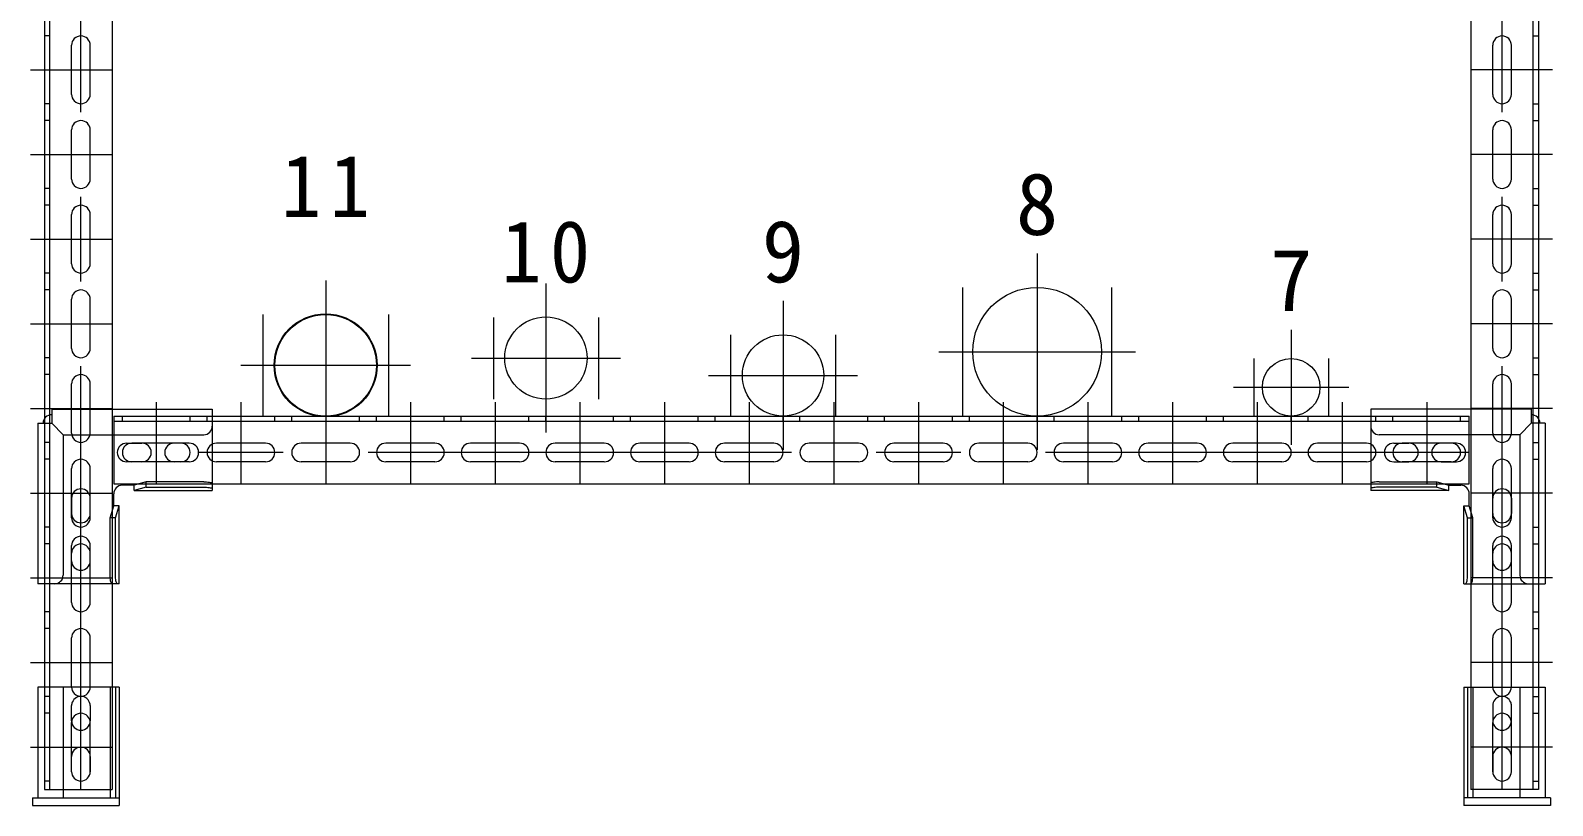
# Model space of a CAD drawing. Units: millimetres at full size, sheet at 1:50. Extents: x -29943 to 12787, y -4404 to 10657.
# Drawn here: x 10083 to 10982, y -3168 to -2711 of the extents above; entities that cross this region are included whole.
import ezdxf
from ezdxf.enums import TextEntityAlignment as Align

# ---------------------------------------------------------------- set-up
doc = ezdxf.new("R2010")
doc.units = ezdxf.units.MM
doc.header["$LTSCALE"] = 50
doc.linetypes.add('CHAIN1', pattern=[8, 5, -1, 1, -1])
for name, color, linetype, lineweight in [('0-0_マルチ横', 3, 'Continuous', 9), ('0-1_接続金具', 7, 'Continuous', 18), ('0-3_マルチ縦', 3, 'Continuous', 9), ('0-F_文字', 7, 'Continuous', 9), ('1-6_7\u3000LPG供給配管', 3, 'Continuous', 9), ('1-7_8\u3000脱水ろ液移送配管', 7, 'Continuous', 9), ('1-8_9\u3000ろ布洗浄水移送配管', 7, 'Continuous', 9), ('1-9_10\u3000スチームドレン配管', 7, 'Continuous', 9), ('1-A_11\u3000市水配管', 7, 'Continuous', 9)]:
    doc.layers.add(name, color=color, linetype=linetype, lineweight=lineweight)
doc.styles.add('ＭＳ ゴシック', font='')
doc.styles.get('ＭＳ ゴシック').set_extended_font_data('MS Gothic')

msp = doc.modelspace()

# ---------------------------------------------------------------- linework, layer by layer
at = {"layer": '0-0_マルチ横'}
for p, q in [((10132.43, -2938.37), (10132.43, -2978.37)), ((10132.43, -2938.37), (10932.43, -2938.37)), ((10137.43, -2941.57), (10137.43, -2938.37)), ((10177.43, -2941.57), (10177.43, -2938.37)), ((10187.43, -2941.57), (10187.43, -2938.37)), ((10227.43, -2941.57), (10227.43, -2938.37)), ((10237.43, -2941.57), (10237.43, -2938.37)), ((10277.43, -2941.57), (10277.43, -2938.37)), ((10287.43, -2941.57), (10287.43, -2938.37)), ((10327.43, -2941.57), (10327.43, -2938.37)), ((10337.43, -2941.57), (10337.43, -2938.37)), ((10377.43, -2941.57), (10377.43, -2938.37)), ((10387.43, -2941.57), (10387.43, -2938.37)), ((10427.43, -2941.57), (10427.43, -2938.37)), ((10437.43, -2941.57), (10437.43, -2938.37)), ((10477.43, -2941.57), (10477.43, -2938.37)), ((10487.43, -2941.57), (10487.43, -2938.37)), ((10527.43, -2941.57), (10527.43, -2938.37)), ((10537.43, -2941.57), (10537.43, -2938.37)), ((10577.43, -2941.57), (10577.43, -2938.37)), ((10587.43, -2941.57), (10587.43, -2938.37)), ((10627.43, -2941.57), (10627.43, -2938.37)), ((10637.43, -2941.57), (10637.43, -2938.37)), ((10677.43, -2941.57), (10677.43, -2938.37)), ((10687.43, -2941.57), (10687.43, -2938.37)), ((10727.43, -2941.57), (10727.43, -2938.37)), ((10737.43, -2941.57), (10737.43, -2938.37)), ((10777.43, -2941.57), (10777.43, -2938.37)), ((10787.43, -2941.57), (10787.43, -2938.37)), ((10827.43, -2941.57), (10827.43, -2938.37)), ((10837.43, -2941.57), (10837.43, -2938.37)), ((10877.43, -2941.57), (10877.43, -2938.37)), ((10887.43, -2941.57), (10887.43, -2938.37)), ((10927.43, -2941.57), (10927.43, -2938.37)), ((10932.43, -2978.37), (10932.43, -2938.37)), ((10932.43, -2941.57), (10132.43, -2941.57)), ((10171.93, -2954.37), (10142.93, -2954.37)), ((10221.93, -2954.37), (10192.93, -2954.37)), ((10271.93, -2954.37), (10242.93, -2954.37)), ((10321.93, -2954.37), (10292.93, -2954.37)), ((10371.93, -2954.37), (10342.93, -2954.37)), ((10421.93, -2954.37), (10392.93, -2954.37)), ((10471.93, -2954.37), (10442.93, -2954.37)), ((10521.93, -2954.37), (10492.93, -2954.37)), ((10571.93, -2954.37), (10542.93, -2954.37)), ((10621.93, -2954.37), (10592.93, -2954.37)), ((10671.93, -2954.37), (10642.93, -2954.37)), ((10721.93, -2954.37), (10692.93, -2954.37)), ((10771.93, -2954.37), (10742.93, -2954.37)), ((10821.93, -2954.37), (10792.93, -2954.37)), ((10871.93, -2954.37), (10842.93, -2954.37)), ((10921.93, -2954.37), (10892.93, -2954.37)), ((10171.93, -2965.37), (10142.93, -2965.37)), ((10221.93, -2965.37), (10192.93, -2965.37)), ((10271.93, -2965.37), (10242.93, -2965.37)), ((10321.93, -2965.37), (10292.93, -2965.37)), ((10371.93, -2965.37), (10342.93, -2965.37)), ((10421.93, -2965.37), (10392.93, -2965.37)), ((10471.93, -2965.37), (10442.93, -2965.37)), ((10521.93, -2965.37), (10492.93, -2965.37)), ((10571.93, -2965.37), (10542.93, -2965.37)), ((10621.93, -2965.37), (10592.93, -2965.37)), ((10671.93, -2965.37), (10642.93, -2965.37)), ((10721.93, -2965.37), (10692.93, -2965.37)), ((10771.93, -2965.37), (10742.93, -2965.37)), ((10821.93, -2965.37), (10792.93, -2965.37)), ((10871.93, -2965.37), (10842.93, -2965.37)), ((10921.93, -2965.37), (10892.93, -2965.37)), ((10132.43, -2978.37), (10932.43, -2978.37))]:
    msp.add_line(p, q, dxfattribs=at)
at = {"layer": '0-0_マルチ横', "color": 4, "linetype": 'CHAIN1'}
for p, q in [((10157.43, -2930.08), (10157.43, -2978.37)), ((10207.43, -2930.08), (10207.43, -2978.37)), ((10257.43, -2930.08), (10257.43, -2978.37)), ((10307.43, -2930.08), (10307.43, -2978.37)), ((10357.43, -2930.08), (10357.43, -2978.37)), ((10407.43, -2930.08), (10407.43, -2978.37)), ((10457.43, -2930.08), (10457.43, -2978.37)), ((10507.43, -2930.08), (10507.43, -2978.37)), ((10557.43, -2930.08), (10557.43, -2978.37)), ((10607.43, -2930.08), (10607.43, -2978.37)), ((10657.43, -2930.08), (10657.43, -2978.37)), ((10707.43, -2930.08), (10707.43, -2978.37)), ((10757.43, -2930.08), (10757.43, -2978.37)), ((10807.43, -2930.08), (10807.43, -2978.37)), ((10857.43, -2930.08), (10857.43, -2978.37)), ((10907.43, -2930.08), (10907.43, -2978.37)), ((10932.43, -2959.87), (10132.43, -2959.87))]:
    msp.add_line(p, q, dxfattribs=at)
at = {"layer": '0-0_マルチ横'}
for centre, start, end in [((10142.93, -2959.87), 90, 270), ((10171.93, -2959.87), 270, 90), ((10192.93, -2959.87), 90, 270), ((10221.93, -2959.87), 270, 90), ((10242.93, -2959.87), 90, 270), ((10271.93, -2959.87), 270, 90), ((10292.93, -2959.87), 90, 270), ((10321.93, -2959.87), 270, 90), ((10342.93, -2959.87), 90, 270), ((10371.93, -2959.87), 270, 90), ((10392.93, -2959.87), 90, 270), ((10421.93, -2959.87), 270, 90), ((10442.93, -2959.87), 90, 270), ((10471.93, -2959.87), 270, 90), ((10492.93, -2959.87), 90, 270), ((10521.93, -2959.87), 270, 90), ((10542.93, -2959.87), 90, 270), ((10571.93, -2959.87), 270, 90), ((10592.93, -2959.87), 90, 270), ((10621.93, -2959.87), 270, 90), ((10642.93, -2959.87), 90, 270), ((10671.93, -2959.87), 270, 90), ((10692.93, -2959.87), 90, 270), ((10721.93, -2959.87), 270, 90), ((10742.93, -2959.87), 90, 270), ((10771.93, -2959.87), 270, 90), ((10792.93, -2959.87), 90, 270), ((10821.93, -2959.87), 270, 90), ((10842.93, -2959.87), 90, 270), ((10871.93, -2959.87), 270, 90), ((10892.93, -2959.87), 90, 270), ((10921.93, -2959.87), 270, 90)]:
    msp.add_arc(centre, 5.5, start, end, dxfattribs=at)
at = {"layer": '0-1_接続金具'}
for p, q in [((10095.68, -2934.37), (10190.43, -2934.37)), ((10095.68, -2934.37), (10095.68, -2942.62)), ((10190.43, -2934.37), (10190.43, -2982.37)), ((10969.18, -2934.37), (10874.43, -2934.37)), ((10874.43, -2934.37), (10874.43, -2982.37)), ((10969.18, -2934.37), (10969.18, -2942.62)), ((10087.43, -2942.62), (10087.43, -3037.37)), ((10087.43, -2942.62), (10095.68, -2942.62)), ((10095.68, -2942.62), (10102.43, -2949.37)), ((10969.18, -2942.62), (10962.43, -2949.37)), ((10977.43, -2942.62), (10969.18, -2942.62)), ((10977.43, -2942.62), (10977.43, -3037.37)), ((10102.43, -2949.37), (10102.43, -3032.37)), ((10102.43, -2949.37), (10185.43, -2949.37)), ((10139.93, -2954.37), (10148.93, -2954.37)), ((10176.93, -2954.37), (10167.93, -2954.37)), ((10962.43, -2949.37), (10879.43, -2949.37)), ((10887.93, -2954.37), (10896.93, -2954.37)), ((10924.93, -2954.37), (10915.93, -2954.37)), ((10962.43, -2949.37), (10962.43, -3032.37)), ((10148.93, -2965.37), (10139.93, -2965.37)), ((10176.93, -2965.37), (10167.93, -2965.37)), ((10887.93, -2965.37), (10896.93, -2965.37)), ((10915.93, -2965.37), (10924.93, -2965.37)), ((10144.43, -2979.22), (10137.28, -2979.22)), ((10151.5, -2977.17), (10144.43, -2979.22)), ((10144.43, -2982.37), (10144.43, -2979.22)), ((10151.5, -2980.32), (10144.43, -2982.37)), ((10144.43, -2982.37), (10190.43, -2982.37)), ((10151.5, -2980.32), (10151.5, -2977.17)), ((10185.43, -2977.17), (10151.5, -2977.17)), ((10151.5, -2980.32), (10185.43, -2980.32)), ((10920.43, -2982.37), (10874.43, -2982.37)), ((10879.43, -2977.17), (10913.36, -2977.17)), ((10913.36, -2980.32), (10879.43, -2980.32)), ((10913.36, -2977.17), (10920.43, -2979.22)), ((10913.36, -2980.32), (10913.36, -2977.17)), ((10913.36, -2980.32), (10920.43, -2982.37)), ((10920.43, -2979.22), (10927.58, -2979.22)), ((10920.43, -2982.37), (10920.43, -2979.22)), ((10107.43, -2986.87), (10107.43, -2995.87)), ((10118.43, -2995.87), (10118.43, -2986.87)), ((10130.22, -2998.45), (10132.28, -2991.37)), ((10132.28, -2991.37), (10132.28, -2984.22)), ((10135.43, -2991.37), (10132.28, -2991.37)), ((10133.37, -2998.45), (10135.43, -2991.37)), ((10135.43, -3037.37), (10135.43, -2991.37)), ((10931.49, -2998.45), (10929.43, -2991.37)), ((10929.43, -3037.37), (10929.43, -2991.37)), ((10929.43, -2991.37), (10932.58, -2991.37)), ((10932.58, -2991.37), (10932.58, -2984.22)), ((10934.64, -2998.45), (10932.58, -2991.37)), ((10946.43, -2995.87), (10946.43, -2986.87)), ((10957.43, -2986.87), (10957.43, -2995.87)), ((10133.37, -2998.45), (10130.22, -2998.45)), ((10130.22, -3032.37), (10130.22, -2998.45)), ((10133.37, -3032.37), (10133.37, -2998.45)), ((10931.49, -2998.45), (10934.64, -2998.45)), ((10931.49, -3032.37), (10931.49, -2998.45)), ((10934.64, -3032.37), (10934.64, -2998.45)), ((10107.43, -3023.87), (10107.43, -3014.87)), ((10118.43, -3023.87), (10118.43, -3014.87)), ((10946.43, -3023.87), (10946.43, -3014.87)), ((10957.43, -3023.87), (10957.43, -3014.87)), ((10135.43, -3037.37), (10087.43, -3037.37)), ((10929.43, -3037.37), (10977.43, -3037.37)), ((10135.43, -3098.37), (10087.43, -3098.37)), ((10087.43, -3098.37), (10087.43, -3163.87)), ((10102.43, -3098.37), (10102.43, -3163.87)), ((10130.26, -3098.37), (10130.26, -3163.87)), ((10133.41, -3098.37), (10133.41, -3163.87)), ((10135.43, -3098.37), (10135.43, -3168.37)), ((10929.43, -3098.37), (10977.43, -3098.37)), ((10929.43, -3098.37), (10929.43, -3168.37)), ((10931.45, -3098.37), (10931.45, -3163.87)), ((10934.6, -3098.37), (10934.6, -3163.87)), ((10962.43, -3098.37), (10962.43, -3163.87)), ((10977.43, -3098.37), (10977.43, -3163.87)), ((10107.43, -3118.37), (10107.43, -3109.37)), ((10118.43, -3109.37), (10118.43, -3118.37)), ((10946.43, -3109.37), (10946.43, -3118.37)), ((10957.43, -3118.37), (10957.43, -3109.37)), ((10107.43, -3148.37), (10107.43, -3139.37)), ((10118.43, -3139.37), (10118.43, -3148.37)), ((10946.43, -3139.37), (10946.43, -3148.37)), ((10957.43, -3148.37), (10957.43, -3139.37)), ((10084.43, -3163.87), (10135.43, -3163.87)), ((10084.43, -3163.87), (10084.43, -3168.37)), ((10084.43, -3168.37), (10135.43, -3168.37)), ((10980.43, -3163.87), (10929.43, -3163.87)), ((10980.43, -3168.37), (10929.43, -3168.37)), ((10980.43, -3163.87), (10980.43, -3168.37))]:
    msp.add_line(p, q, dxfattribs=at)
for points in [[(10185.43, -2977.17), (10186.3, -2977.18), (10187.14, -2977.23), (10187.93, -2977.3), (10188.64, -2977.41), (10189.26, -2977.53), (10189.76, -2977.68), (10190.13, -2977.84), (10190.35, -2978.02), (10190.43, -2978.19)], [(10185.43, -2980.32), (10186.3, -2980.33), (10187.14, -2980.38), (10187.93, -2980.46), (10188.64, -2980.56), (10189.26, -2980.69), (10189.76, -2980.83), (10190.13, -2980.99), (10190.35, -2981.17), (10190.43, -2981.35)], [(10879.43, -2977.17), (10878.56, -2977.18), (10877.72, -2977.23), (10876.93, -2977.3), (10876.22, -2977.41), (10875.6, -2977.53), (10875.1, -2977.68), (10874.73, -2977.84), (10874.51, -2978.02), (10874.43, -2978.19)], [(10879.43, -2980.32), (10878.56, -2980.33), (10877.72, -2980.38), (10876.93, -2980.46), (10876.22, -2980.56), (10875.6, -2980.69), (10875.1, -2980.83), (10874.73, -2980.99), (10874.51, -2981.17), (10874.43, -2981.35)], [(10131.25, -3037.37), (10131.07, -3037.3), (10130.9, -3037.07), (10130.74, -3036.7), (10130.59, -3036.2), (10130.46, -3035.59), (10130.36, -3034.87), (10130.28, -3034.08), (10130.24, -3033.24), (10130.22, -3032.37)], [(10134.4, -3037.37), (10134.22, -3037.3), (10134.05, -3037.07), (10133.89, -3036.7), (10133.74, -3036.2), (10133.61, -3035.59), (10133.51, -3034.87), (10133.44, -3034.08), (10133.39, -3033.24), (10133.37, -3032.37)], [(10930.46, -3037.37), (10930.64, -3037.3), (10930.81, -3037.07), (10930.97, -3036.7), (10931.12, -3036.2), (10931.25, -3035.59), (10931.35, -3034.87), (10931.43, -3034.08), (10931.47, -3033.24), (10931.49, -3032.37)], [(10933.61, -3037.37), (10933.79, -3037.3), (10933.96, -3037.07), (10934.13, -3036.7), (10934.27, -3036.2), (10934.4, -3035.59), (10934.5, -3034.87), (10934.58, -3034.08), (10934.62, -3033.24), (10934.64, -3032.37)]]:
    msp.add_lwpolyline(points, dxfattribs=at)
for centre, radius, start, end in [((10095.68, -2942.62), 5.05, 90, 180), ((10969.18, -2942.62), 5.05, 0, 90), ((10185.43, -2944.37), 5, 270, 0), ((10879.43, -2944.37), 5, 180, 270), ((10139.93, -2959.87), 5.5, 90, 270), ((10148.93, -2959.87), 5.5, 270, 90), ((10167.93, -2959.87), 5.5, 90, 270), ((10176.93, -2959.87), 5.5, 270, 90), ((10887.93, -2959.87), 5.5, 90, 270), ((10896.93, -2959.87), 5.5, 270, 90), ((10915.93, -2959.87), 5.5, 90, 270), ((10924.93, -2959.87), 5.5, 270, 90), ((10112.93, -2986.87), 5.5, 0, 180), ((10137.28, -2984.22), 5, 90, 180), ((10927.58, -2984.22), 5, 0, 90), ((10951.93, -2986.87), 5.5, 0, 180), ((10112.93, -2995.87), 5.5, 180, 0), ((10951.93, -2995.87), 5.5, 180, 0), ((10112.93, -3014.87), 5.5, 0, 180), ((10951.93, -3014.87), 5.5, 0, 180), ((10112.93, -3023.87), 5.5, 180, 0), ((10951.93, -3023.87), 5.5, 180, 0), ((10097.43, -3032.37), 5, 270, 0), ((10967.43, -3032.37), 5, 180, 270), ((10112.93, -3109.37), 5.5, 158.00054, 180), ((10112.93, -3109.37), 5.5, 0, 158.00054), ((10951.93, -3109.37), 5.5, 21.99946, 180), ((10951.93, -3109.37), 5.5, 0, 21.99946), ((10112.93, -3118.37), 5.5, 180, 0), ((10951.93, -3118.37), 5.5, 180, 0), ((10112.93, -3139.37), 5.5, 0, 180), ((10951.93, -3139.37), 5.5, 0, 180), ((10112.93, -3148.37), 5.5, 180, 0), ((10951.93, -3148.37), 5.5, 180, 0)]:
    msp.add_arc(centre, radius, start, end, dxfattribs=at)
at = {"layer": '0-3_マルチ縦', "color": 4, "linetype": 'CHAIN1'}
for p, q in [((10112.93, -3158.87), (10112.93, -2158.87)), ((10951.93, -3158.87), (10951.93, -2158.87)), ((10083.14, -2733.87), (10131.43, -2733.87)), ((10981.73, -2733.87), (10933.43, -2733.87)), ((10083.14, -2783.87), (10131.43, -2783.87)), ((10981.73, -2783.87), (10933.43, -2783.87)), ((10083.14, -2833.87), (10131.43, -2833.87)), ((10981.73, -2833.87), (10933.43, -2833.87)), ((10083.14, -2883.87), (10131.43, -2883.87)), ((10981.73, -2883.87), (10933.43, -2883.87)), ((10083.14, -2933.87), (10131.43, -2933.87)), ((10981.73, -2933.87), (10933.43, -2933.87)), ((10083.14, -2983.87), (10131.43, -2983.87)), ((10981.73, -2983.87), (10933.43, -2983.87)), ((10083.14, -3033.87), (10131.43, -3033.87)), ((10981.73, -3033.87), (10933.43, -3033.87)), ((10083.14, -3083.87), (10131.43, -3083.87)), ((10981.73, -3083.87), (10933.43, -3083.87)), ((10083.14, -3133.87), (10131.43, -3133.87)), ((10981.73, -3133.87), (10933.43, -3133.87))]:
    msp.add_line(p, q, dxfattribs=at)
at = {"layer": '0-3_マルチ縦'}
for p, q in [((10091.43, -2208.87), (10091.43, -3158.87)), ((10094.63, -3158.87), (10094.63, -2208.87)), ((10131.43, -2208.87), (10131.43, -3158.87)), ((10933.43, -2208.87), (10933.43, -3158.87)), ((10970.23, -3158.87), (10970.23, -2208.87)), ((10973.43, -2208.87), (10973.43, -3158.87)), ((10094.63, -2713.87), (10091.43, -2713.87)), ((10107.43, -2748.37), (10107.43, -2719.37)), ((10118.43, -2748.37), (10118.43, -2719.37)), ((10946.43, -2748.37), (10946.43, -2719.37)), ((10957.43, -2748.37), (10957.43, -2719.37)), ((10970.23, -2713.87), (10973.43, -2713.87)), ((10094.63, -2753.87), (10091.43, -2753.87)), ((10970.23, -2753.87), (10973.43, -2753.87)), ((10094.63, -2763.87), (10091.43, -2763.87)), ((10970.23, -2763.87), (10973.43, -2763.87)), ((10107.43, -2798.37), (10107.43, -2769.37)), ((10118.43, -2798.37), (10118.43, -2769.37)), ((10946.43, -2798.37), (10946.43, -2769.37)), ((10957.43, -2798.37), (10957.43, -2769.37)), ((10094.63, -2803.87), (10091.43, -2803.87)), ((10970.23, -2803.87), (10973.43, -2803.87)), ((10094.63, -2813.87), (10091.43, -2813.87)), ((10107.43, -2848.37), (10107.43, -2819.37)), ((10118.43, -2848.37), (10118.43, -2819.37)), ((10946.43, -2848.37), (10946.43, -2819.37)), ((10957.43, -2848.37), (10957.43, -2819.37)), ((10970.23, -2813.87), (10973.43, -2813.87)), ((10094.63, -2853.87), (10091.43, -2853.87)), ((10970.23, -2853.87), (10973.43, -2853.87)), ((10094.63, -2863.87), (10091.43, -2863.87)), ((10970.23, -2863.87), (10973.43, -2863.87)), ((10107.43, -2898.37), (10107.43, -2869.37)), ((10118.43, -2898.37), (10118.43, -2869.37)), ((10946.43, -2898.37), (10946.43, -2869.37)), ((10957.43, -2898.37), (10957.43, -2869.37)), ((10094.63, -2903.87), (10091.43, -2903.87)), ((10970.23, -2903.87), (10973.43, -2903.87)), ((10094.63, -2913.87), (10091.43, -2913.87)), ((10107.43, -2948.37), (10107.43, -2919.37)), ((10118.43, -2948.37), (10118.43, -2919.37)), ((10946.43, -2948.37), (10946.43, -2919.37)), ((10957.43, -2948.37), (10957.43, -2919.37)), ((10970.23, -2913.87), (10973.43, -2913.87)), ((10094.63, -2953.87), (10091.43, -2953.87)), ((10970.23, -2953.87), (10973.43, -2953.87)), ((10094.63, -2963.87), (10091.43, -2963.87)), ((10970.23, -2963.87), (10973.43, -2963.87)), ((10107.43, -2998.37), (10107.43, -2969.37)), ((10118.43, -2998.37), (10118.43, -2969.37)), ((10946.43, -2998.37), (10946.43, -2969.37)), ((10957.43, -2998.37), (10957.43, -2969.37)), ((10094.63, -3003.87), (10091.43, -3003.87)), ((10970.23, -3003.87), (10973.43, -3003.87)), ((10094.63, -3013.87), (10091.43, -3013.87)), ((10970.23, -3013.87), (10973.43, -3013.87)), ((10107.43, -3048.37), (10107.43, -3019.37)), ((10118.43, -3048.37), (10118.43, -3019.37)), ((10946.43, -3048.37), (10946.43, -3019.37)), ((10957.43, -3048.37), (10957.43, -3019.37)), ((10094.63, -3053.87), (10091.43, -3053.87)), ((10970.23, -3053.87), (10973.43, -3053.87)), ((10094.63, -3063.87), (10091.43, -3063.87)), ((10970.23, -3063.87), (10973.43, -3063.87)), ((10107.43, -3098.37), (10107.43, -3069.37)), ((10118.43, -3098.37), (10118.43, -3069.37)), ((10946.43, -3098.37), (10946.43, -3069.37)), ((10957.43, -3098.37), (10957.43, -3069.37)), ((10094.63, -3103.87), (10091.43, -3103.87)), ((10970.23, -3103.87), (10973.43, -3103.87)), ((10094.63, -3113.87), (10091.43, -3113.87)), ((10970.23, -3113.87), (10973.43, -3113.87)), ((10107.43, -3148.37), (10107.43, -3119.37)), ((10118.43, -3148.37), (10118.43, -3119.37)), ((10946.43, -3148.37), (10946.43, -3119.37)), ((10957.43, -3148.37), (10957.43, -3119.37)), ((10094.63, -3153.87), (10091.43, -3153.87)), ((10970.23, -3153.87), (10973.43, -3153.87)), ((10091.43, -3158.87), (10131.43, -3158.87)), ((10973.43, -3158.87), (10933.43, -3158.87))]:
    msp.add_line(p, q, dxfattribs=at)
for centre, start, end in [((10112.93, -2719.37), 0, 180), ((10951.93, -2719.37), 0, 180), ((10112.93, -2748.37), 180, 0), ((10951.93, -2748.37), 180, 0), ((10112.93, -2769.37), 0, 180), ((10951.93, -2769.37), 0, 180), ((10112.93, -2798.37), 180, 0), ((10951.93, -2798.37), 180, 0), ((10112.93, -2819.37), 0, 180), ((10951.93, -2819.37), 0, 180), ((10112.93, -2848.37), 180, 0), ((10951.93, -2848.37), 180, 0), ((10112.93, -2869.37), 0, 180), ((10951.93, -2869.37), 0, 180), ((10112.93, -2898.37), 180, 0), ((10951.93, -2898.37), 180, 0), ((10112.93, -2919.37), 0, 180), ((10951.93, -2919.37), 0, 180), ((10112.93, -2948.37), 180, 0), ((10951.93, -2948.37), 180, 0), ((10112.93, -2969.37), 0, 180), ((10951.93, -2969.37), 0, 180), ((10112.93, -2998.37), 180, 0), ((10951.93, -2998.37), 180, 0), ((10112.93, -3019.37), 0, 180), ((10951.93, -3019.37), 0, 180), ((10112.93, -3048.37), 180, 0), ((10951.93, -3048.37), 180, 0), ((10112.93, -3069.37), 0, 180), ((10951.93, -3069.37), 0, 180), ((10112.93, -3098.37), 180, 0), ((10951.93, -3098.37), 180, 0), ((10112.93, -3119.37), 0, 180), ((10951.93, -3119.37), 0, 180), ((10112.93, -3148.37), 180, 0), ((10951.93, -3148.37), 180, 0)]:
    msp.add_arc(centre, 5.5, start, end, dxfattribs=at)
at = {"layer": '1-6_7\u3000LPG供給配管', "color": 4, "linetype": 'CHAIN1'}
for p, q in [((10827.43, -2887.37), (10827.43, -2955.37)), ((10827.43, -2889.87), (10827.43, -2952.87)), ((10793.43, -2921.37), (10861.43, -2921.37))]:
    msp.add_line(p, q, dxfattribs=at)
at = {"layer": '1-6_7\u3000LPG供給配管', "color": 7}
for p, q in [((10805.43, -2904.37), (10805.43, -2938.37)), ((10849.43, -2904.37), (10849.43, -2938.37))]:
    msp.add_line(p, q, dxfattribs=at)
at = {"layer": '1-6_7\u3000LPG供給配管'}
msp.add_circle((10827.43, -2921.37), 17, dxfattribs=at)
at = {"layer": '1-7_8\u3000脱水ろ液移送配管', "color": 4, "linetype": 'CHAIN1'}
for p, q in [((10677.43, -2842.37), (10677.43, -2958.37)), ((10619.43, -2900.37), (10735.43, -2900.37))]:
    msp.add_line(p, q, dxfattribs=at)
at = {"layer": '1-7_8\u3000脱水ろ液移送配管'}
for p, q in [((10633.43, -2862.37), (10633.43, -2938.37)), ((10721.43, -2862.37), (10721.43, -2938.37))]:
    msp.add_line(p, q, dxfattribs=at)
at = {"layer": '1-7_8\u3000脱水ろ液移送配管', "color": 3}
msp.add_circle((10677.43, -2900.37), 38, dxfattribs=at)
at = {"layer": '1-8_9\u3000ろ布洗浄水移送配管', "color": 4, "linetype": 'CHAIN1'}
for p, q in [((10527.43, -2870.37), (10527.43, -2958.37)), ((10483.43, -2914.37), (10571.43, -2914.37))]:
    msp.add_line(p, q, dxfattribs=at)
at = {"layer": '1-8_9\u3000ろ布洗浄水移送配管'}
for p, q in [((10496.43, -2890.37), (10496.43, -2938.37)), ((10558.43, -2890.37), (10558.43, -2938.37))]:
    msp.add_line(p, q, dxfattribs=at)
at = {"layer": '1-8_9\u3000ろ布洗浄水移送配管', "color": 3}
msp.add_circle((10527.43, -2914.37), 24, dxfattribs=at)
at = {"layer": '1-9_10\u3000スチームドレン配管', "color": 4, "linetype": 'CHAIN1'}
for p, q in [((10387.43, -2860.07), (10387.43, -2948.07)), ((10343.43, -2904.07), (10431.43, -2904.07))]:
    msp.add_line(p, q, dxfattribs=at)
at = {"layer": '1-9_10\u3000スチームドレン配管'}
for p, q in [((10356.43, -2880.07), (10356.43, -2928.37)), ((10418.43, -2880.07), (10418.43, -2928.37))]:
    msp.add_line(p, q, dxfattribs=at)
at = {"layer": '1-9_10\u3000スチームドレン配管', "color": 3}
msp.add_circle((10387.43, -2904.07), 24.3, dxfattribs=at)
at = {"layer": '1-A_11\u3000市水配管', "color": 4, "linetype": 'CHAIN1'}
for p, q in [((10257.43, -2858.37), (10257.43, -2958.37)), ((10207.43, -2908.37), (10307.43, -2908.37)), ((10212.43, -2908.37), (10302.43, -2908.37))]:
    msp.add_line(p, q, dxfattribs=at)
at = {"layer": '1-A_11\u3000市水配管'}
for p, q in [((10220.43, -2878.37), (10220.43, -2938.37)), ((10294.43, -2878.37), (10294.43, -2938.37))]:
    msp.add_line(p, q, dxfattribs=at)
at = {"layer": '1-A_11\u3000市水配管', "lineweight": 18}
for radius in [30.4, 30]:
    msp.add_circle((10257.43, -2908.37), radius, dxfattribs=at)
at = {"layer": '1-A_11\u3000市水配管', "color": 3}
msp.add_circle((10257.43, -2908.37), 30, dxfattribs=at)

# ---------------------------------------------------------------- texts
at = {"layer": '0-F_文字', "style": 'ＭＳ ゴシック'}
for s, p in [('8', (10664.93, -2842.37)), ('8', (10664.93, -2842.37)), ('9', (10514.93, -2870.37)), ('9', (10514.93, -2870.37)), ('7', (10814.93, -2887.37))]:
    msp.add_text(s, height=36.66, dxfattribs=at).set_placement(p, align=Align.BOTTOM_LEFT)
at = {"layer": '0-F_文字', "char_height": 36.66, "attachment_point": 7, "style": 'ＭＳ ゴシック'}
for s, insert in [('\\T1.21;\\W0.95;11', (10231.18, -2820.87)), ('\\T1.21;\\W0.95;10', (10361.18, -2860.07)), ('\\T1.21;\\W0.95;10', (10361.18, -2860.07))]:
    msp.add_mtext(s, dxfattribs=dict(at, insert=insert))

doc.saveas('drawing.dxf')
